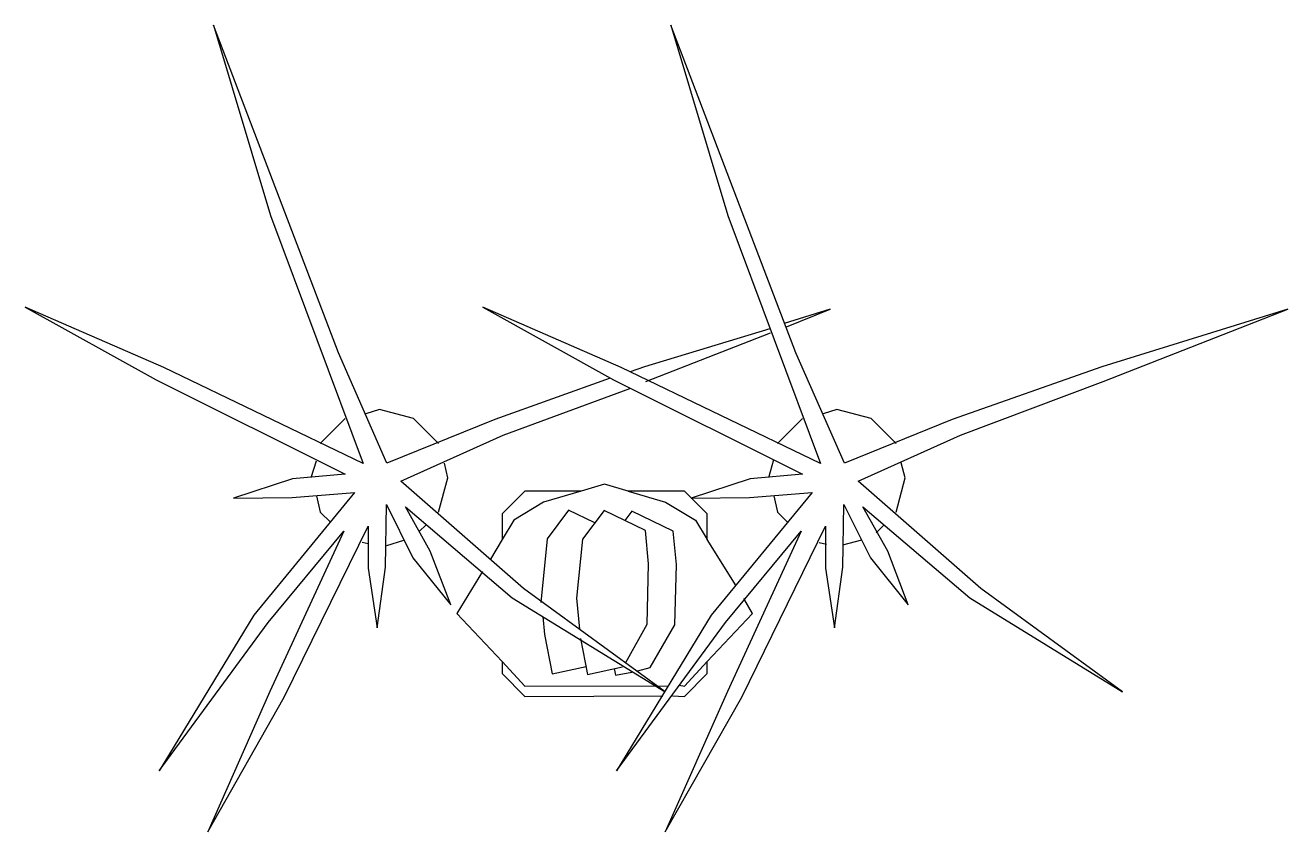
# Model space of a CAD drawing. Extents: x -554 to 554, y -354 to 354.
import ezdxf

# ---------------------------------------------------------------- set-up
doc = ezdxf.new("R2010")
doc.units = 0
doc.layers.add('下絵', color=7, linetype='CONTINUOUS')

msp = doc.modelspace()

# ---------------------------------------------------------------- linework, layer by layer
at = {"layer": '下絵', "color": 7, "linetype": 'CONTINUOUS'}
for p, q in [((-278.806583, 66.410966), (-388.513714, 353.5)), ((-388.513714, 353.5), (-338.52684, 186.597617)), ((-338.52684, 186.597617), (-257.300362, -30.658227)), ((-553.5, 106.310779), (-438.827914, 42.534574)), ((-432.029136, 53.512521), (-553.5, 106.310779)), ((152.396854, 104.492163), (112, 92)), ((114, 89), (152.396854, 104.492163)), ((99.5, 87.5), (-10.653237, 53.935188)), ((-9.322172, 41.296058), (100, 84)), ((-236.362734, -30.319221), (-278.806583, 66.410966)), ((-257.300362, -30.658227), (-432.029136, 53.512521)), ((-10.653237, 53.935188), (-23.160677, 49.771796)), ((-438.827914, 42.534574), (-273.042411, -40.060822)), ((-40.5, 44), (-141.758887, 8.034944)), ((-134.438253, -5.934795), (-23.5, 35)), ((-242.994859, 16.792344), (-255, 13)), ((-212.994859, 8.753869), (-242.994859, 16.792344)), ((158.108286, 16.792344), (146, 13)), ((188.108286, 8.753869), (158.108286, 16.792344)), ((-272.994859, 8.753869), (-294.956383, -13.207656)), ((-141.758887, 8.034944), (-236.362734, -30.319221)), ((-191.033335, -13.207656), (-212.994859, 8.753869)), ((128.108286, 8.753869), (106.146762, -13.207656)), ((210.06981, -13.207656), (188.108286, 8.753869)), ((-224.19514, -46.242794), (-134.438253, -5.934795)), ((-298.5, -28.5), (-302.994859, -43.207656)), ((-182.994859, -43.207656), (-186, -30.5)), ((102.5, -27.5), (98.108286, -43.207656)), ((218.108286, -43.207656), (214.5, -30)), ((-319.064738, -44.242864), (-370.840133, -60.971034)), ((-273.042411, -40.060822), (-319.064738, -44.242864)), ((-191.033335, -73.207656), (-182.994859, -43.207656)), ((210.06981, -73.207656), (218.108286, -43.207656)), ((-116.688281, -140.330123), (-224.19514, -46.242794)), ((-115.467662, -54.912948), (-135.467662, -74.912948)), ((-66.053535, -54.912948), (-115.467662, -54.912948)), ((-66.053535, -54.912948), (-98.939642, -64.679185)), ((-45.467662, -48.79953), (-66.053535, -54.912948)), ((-24.881788, -54.912948), (-45.467662, -48.79953)), ((24.532338, -54.912948), (-24.881788, -54.912948)), ((-24.881788, -54.912948), (8.004319, -64.679185)), ((44.532338, -74.912948), (24.532338, -54.912948)), ((-370.840133, -60.971034), (-319.587926, -60.448307)), ((-264.674958, -55.968361), (-353.059073, -163.656012)), ((-319.587926, -60.448307), (-264.674958, -55.968361)), ((-298, -59), (-294.956383, -73.207656)), ((-98.939642, -64.679185), (-124.995333, -80.305781)), ((8.004319, -64.679185), (34.06001, -80.305781)), ((103, -59), (106.146762, -73.207656)), ((-294.956383, -73.207656), (-285.5, -82.5)), ((-237.621524, -121.69079), (-236.733686, -66.655619)), ((-236.733686, -66.655619), (-213.567982, -113.256583)), ((-220.166678, -68.60806), (-126.488506, -148.404841)), ((-198.340238, -107.675517), (-220.166678, -68.60806)), ((-135.467662, -74.912948), (-135.467662, -97.389251)), ((-77.094771, -71.47065), (-95.968841, -96.624944)), ((-54.068588, -82.552504), (-77.094771, -71.47065)), ((-46.018386, -71.82365), (-64.892456, -96.977944)), ((-9.61863, -89.341829), (-46.018386, -71.82365)), ((-21.65173, -72.529536), (-27.727258, -80.626655)), ((14.748025, -90.047715), (-21.65173, -72.529536)), ((44.532338, -97.389251), (44.532338, -74.912948)), ((106.146762, -73.207656), (115, -82)), ((-326.372492, -235.626575), (-252.800857, -85.534757)), ((-252.800857, -85.534757), (-252.800857, -122.336457)), ((-208.022859, -90.344456), (-202, -84.5)), ((-124.995333, -80.305781), (-135.467662, -97.389251)), ((34.06001, -80.305781), (44.532338, -97.389251)), ((192.5, -91.5), (199.5, -84.5)), ((-340.50767, -169.929189), (-274.165583, -89.868062)), ((-274.165583, -89.868062), (-338.938551, -230.568805)), ((-258, -99.5), (-252.800857, -100.784669)), ((-236.5, -102.5), (-221.5, -98)), ((-135.467662, -97.389251), (-145.5, -114.5)), ((-95.968841, -96.624944), (-101.5, -152.5)), ((-64.892456, -96.977944), (-70.285111, -148.634331)), ((-6.922303, -118.538833), (-9.61863, -89.341829)), ((17.444352, -119.244719), (14.748025, -90.047715)), ((70, -138), (44.532338, -97.389251)), ((163.5, -102), (180, -97.5)), ((-180.3209, -154.607214), (-198.340238, -107.675517)), ((142.5, -100), (149, -101.5)), ((-245.049637, -174.633617), (-237.621524, -121.69079)), ((-213.567982, -113.256583), (-180.3209, -154.607214)), ((-8.270467, -171.54279), (-6.922303, -118.538833)), ((16.096189, -172.248676), (17.444352, -119.244719)), ((-252.800857, -122.336457), (-245.049637, -174.633617)), ((-152.5, -125.5), (-175.102123, -162.044802)), ((7.512665, -230.803304), (-116.688281, -140.330123)), ((-126.488506, -148.404841), (7.512665, -230.803304)), ((-70.285111, -148.634331), (-67.5, -176)), ((84.1668, -162.044802), (76.5, -149)), ((-353.059073, -163.656012), (-436.213307, -300.095347)), ((-175.102123, -162.044802), (-135.467662, -204.321011)), ((-99.750236, -164.846432), (-98.215707, -180.622664)), ((44.532338, -204.321011), (84.1668, -162.044802)), ((-436.213307, -300.095347), (-340.50767, -169.929189)), ((-27, -205), (-8.270467, -171.54279)), ((-5.474209, -209.530985), (16.096189, -172.248676)), ((-98.215707, -180.622664), (-91.47511, -215.209947)), ((-66.5, -184), (-60.398725, -215.562947)), ((-135.467662, -204.321011), (-135.467662, -214.912948)), ((-135.467662, -204.321011), (-115.37476, -225.753161)), ((-91.47511, -215.209947), (-61.745064, -208.654627)), ((-60.398725, -215.562947), (-29.840865, -208.825098)), ((-16.5, -212.5), (-5.474209, -209.530985)), ((44.532338, -204.321011), (24.439437, -225.753161)), ((44.532338, -214.912948), (44.532338, -204.321011)), ((-135.467662, -214.912948), (-115.467662, -234.912948)), ((-37.1679, -210.440672), (-36.03207, -216.268834)), ((-36.03207, -216.268834), (-21.5, -213.5)), ((24.532338, -234.912948), (44.532338, -214.912948)), ((-338.938551, -230.568805), (-393.413604, -353.5)), ((-115.37476, -225.753161), (10.5, -225.5)), ((20, -225), (24.439437, -225.753161)), ((-393.413604, -353.5), (-326.372492, -235.626575)), ((-115.467662, -234.912948), (5.5, -234.5)), ((14, -234.5), (24.532338, -234.912948)), ((-393.413604, -353.5), (-393.413604, -353.5)), ((-393.413604, -353.5), (-393.413604, -353.5))]:
    msp.add_line(p, q, dxfattribs=at)
msp.add_lwpolyline([(12.589431, 353.5), (62.576305, 186.597617), (143.802783, -30.658227), (-30.925991, 53.512521), (-152.396855, 106.310779), (-37.724769, 42.534574), (128.060734, -40.060822), (82.038407, -44.242864), (30.263012, -60.971034), (81.515219, -60.448307), (136.428187, -55.968361), (48.044073, -163.656012), (-35.110161, -300.095347), (60.595475, -169.929189), (126.937562, -89.868062), (62.164595, -230.568805), (7.689541, -353.5), (7.689541, -353.5), (7.689541, -353.5), (74.730653, -235.626575), (148.302288, -85.534757), (148.302288, -122.336457), (156.053508, -174.633617), (163.481621, -121.69079), (164.369459, -66.655619), (187.535163, -113.256583), (220.782245, -154.607214), (202.762907, -107.675517), (180.936467, -68.60806), (274.614639, -148.404841), (408.61581, -230.803304), (284.414864, -140.330123), (176.908005, -46.242794), (266.664892, -5.934795), (391.780973, 41.296058), (553.5, 104.492163), (390.449908, 53.935188), (259.344259, 8.034944), (164.740412, -30.319221), (122.296562, 66.410966), (12.589431, 353.5)], dxfattribs=at)

doc.saveas('drawing.dxf')
